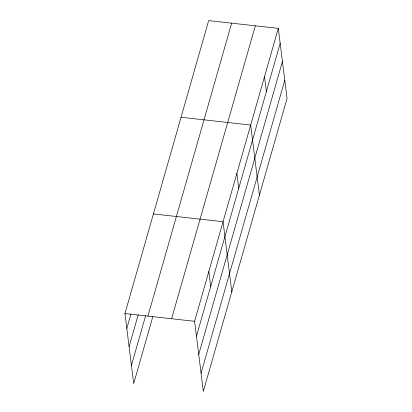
<?xml version="1.0" encoding="UTF-8"?>
<svg xmlns="http://www.w3.org/2000/svg" width="412" height="412" viewBox="0 0 412 412"><rect width="100%" height="100%" fill="white"/><g stroke="black" fill="none" stroke-linecap="round" stroke-linejoin="round"><path stroke-width="0.62" d="M152.837 316.617L133.689 383.634L124.96 313.542L208.668 20.6L278.311 28.366L287.04 98.458L203.332 391.4L194.603 321.308L278.311 28.366M126.819 328.467L130.856 314.325M129.085 346.672L138.221 314.701M131.423 365.429L145.652 315.628M147.939 316.102L231.652 23.165M171.619 318.744L255.327 25.802M196.462 336.233L280.17 43.291M198.728 354.438L282.436 61.496M201.066 373.195L284.774 80.252M181.043 117.271L250.687 125.037L259.416 195.128M153.418 213.941L223.062 221.708L231.791 291.799M124.96 313.542L194.603 321.308M264.499 76.699L266.358 91.629M236.874 173.37L238.733 188.299M208.833 271.508L210.692 286.433"/></g></svg>
